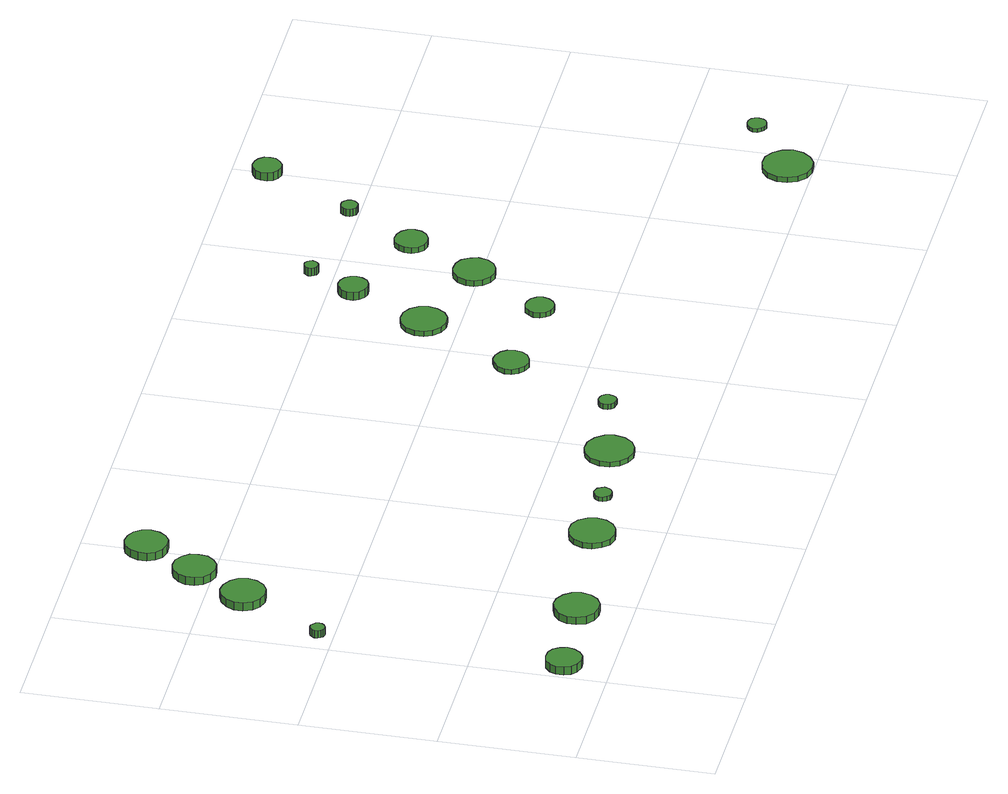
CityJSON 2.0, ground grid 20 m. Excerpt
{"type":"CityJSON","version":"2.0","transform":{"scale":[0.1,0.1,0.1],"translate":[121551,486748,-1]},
"CityObjects":{
"tree1":{"type":"SolitaryVegetationObject","attributes":{"function":"something"},"geometry":[{"type":"MultiSurface","lod":"1","boundaries":[[[0,1,2,3,4,5,6,7,8,9,10,11,12,13,14]],[[15,16,17,18,19,20,21,22,23,24,25,26,27,28,29]],[[0,29,28,1]],[[1,28,27,2]],[[2,27,26,3]],[[3,26,25,4]],[[4,25,24,5]],[[5,24,23,6]],[[6,23,22,7]],[[7,22,21,8]],[[8,21,20,9]],[[9,20,19,10]],[[10,19,18,11]],[[11,18,17,12]],[[12,17,16,13]],[[13,16,15,14]],[[14,15,29,0]]]}]},
"tree2":{"type":"SolitaryVegetationObject","attributes":{"function":"something"},"geometry":[{"type":"MultiSurface","lod":"1","boundaries":[[[30,31,32,33,34,35,36,37,38,39,40,41,42,43,44]],[[45,46,47,48,49,50,51,52,53,54,55,56,57,58,59]],[[30,59,58,31]],[[31,58,57,32]],[[32,57,56,33]],[[33,56,55,34]],[[34,55,54,35]],[[35,54,53,36]],[[36,53,52,37]],[[37,52,51,38]],[[38,51,50,39]],[[39,50,49,40]],[[40,49,48,41]],[[41,48,47,42]],[[42,47,46,43]],[[43,46,45,44]],[[44,45,59,30]]]}]},
"tree3":{"type":"SolitaryVegetationObject","attributes":{"function":"something"},"geometry":[{"type":"MultiSurface","lod":"1","boundaries":[[[60,61,62,63,64,65,66,67,68,69,70,71,72,73,74]],[[75,76,77,78,79,80,81,82,83,84,85,86,87,88,89]],[[60,89,88,61]],[[61,88,87,62]],[[62,87,86,63]],[[63,86,85,64]],[[64,85,84,65]],[[65,84,83,66]],[[66,83,82,67]],[[67,82,81,68]],[[68,81,80,69]],[[69,80,79,70]],[[70,79,78,71]],[[71,78,77,72]],[[72,77,76,73]],[[73,76,75,74]],[[74,75,89,60]]]}]},
"tree4":{"type":"SolitaryVegetationObject","attributes":{"function":"something"},"geometry":[{"type":"MultiSurface","lod":"1","boundaries":[[[90,91,92,93,94,95,96,97,98,99,100,101,102,103,104]],[[105,106,107,108,109,110,111,112,113,114,115,116,117,118,119]],[[90,119,118,91]],[[91,118,117,92]],[[92,117,116,93]],[[93,116,115,94]],[[94,115,114,95]],[[95,114,113,96]],[[96,113,112,97]],[[97,112,111,98]],[[98,111,110,99]],[[99,110,109,100]],[[100,109,108,101]],[[101,108,107,102]],[[102,107,106,103]],[[103,106,105,104]],[[104,105,119,90]]]}]},
"tree5":{"type":"SolitaryVegetationObject","attributes":{"function":"something"},"geometry":[{"type":"MultiSurface","lod":"1","boundaries":[[[120,121,122,123,124,125,126,127,128,129,130,131,132,133,134]],[[135,136,137,138,139,140,141,142,143,144,145,146,147,148,149]],[[120,149,148,121]],[[121,148,147,122]],[[122,147,146,123]],[[123,146,145,124]],[[124,145,144,125]],[[125,144,143,126]],[[126,143,142,127]],[[127,142,141,128]],[[128,141,140,129]],[[129,140,139,130]],[[130,139,138,131]],[[131,138,137,132]],[[132,137,136,133]],[[133,136,135,134]],[[134,135,149,120]]]}]},
"tree6":{"type":"SolitaryVegetationObject","attributes":{"function":"something"},"geometry":[{"type":"MultiSurface","lod":"1","boundaries":[[[150,151,152,153,154,155,156,157,158,159,160,161,162,163,164]],[[165,166,167,168,169,170,171,172,173,174,175,176,177,178,179]],[[150,179,178,151]],[[151,178,177,152]],[[152,177,176,153]],[[153,176,175,154]],[[154,175,174,155]],[[155,174,173,156]],[[156,173,172,157]],[[157,172,171,158]],[[158,171,170,159]],[[159,170,169,160]],[[160,169,168,161]],[[161,168,167,162]],[[162,167,166,163]],[[163,166,165,164]],[[164,165,179,150]]]}]},
"tree7":{"type":"SolitaryVegetationObject","attributes":{"function":"something"},"geometry":[{"type":"MultiSurface","lod":"1","boundaries":[[[180,181,182,183,184,185,186,187,188,189,190,191,192,193,194]],[[195,196,197,198,199,200,201,202,203,204,205,206,207,208,209]],[[180,209,208,181]],[[181,208,207,182]],[[182,207,206,183]],[[183,206,205,184]],[[184,205,204,185]],[[185,204,203,186]],[[186,203,202,187]],[[187,202,201,188]],[[188,201,200,189]],[[189,200,199,190]],[[190,199,198,191]],[[191,198,197,192]],[[192,197,196,193]],[[193,196,195,194]],[[194,195,209,180]]]}]},
"tree8":{"type":"SolitaryVegetationObject","attributes":{"function":"something"},"geometry":[{"type":"MultiSurface","lod":"1","boundaries":[[[210,211,212,213,214,215,216,217,218,219,220,221,222,223,224]],[[225,226,227,228,229,230,231,232,233,234,235,236,237,238,239]],[[210,239,238,211]],[[211,238,237,212]],[[212,237,236,213]],[[213,236,235,214]],[[214,235,234,215]],[[215,234,233,216]],[[216,233,232,217]],[[217,232,231,218]],[[218,231,230,219]],[[219,230,229,220]],[[220,229,228,221]],[[221,228,227,222]],[[222,227,226,223]],[[223,226,225,224]],[[224,225,239,210]]]}]},
"tree9":{"type":"SolitaryVegetationObject","attributes":{"function":"something"},"geometry":[{"type":"MultiSurface","lod":"1","boundaries":[[[240,241,242,243,244,245,246,247,248,249,250,251,252,253,254]],[[255,256,257,258,259,260,261,262,263,264,265,266,267,268,269]],[[240,269,268,241]],[[241,268,267,242]],[[242,267,266,243]],[[243,266,265,244]],[[244,265,264,245]],[[245,264,263,246]],[[246,263,262,247]],[[247,262,261,248]],[[248,261,260,249]],[[249,260,259,250]],[[250,259,258,251]],[[251,258,257,252]],[[252,257,256,253]],[[253,256,255,254]],[[254,255,269,240]]]}]},
"tree10":{"type":"SolitaryVegetationObject","attributes":{"function":"something"},"geometry":[{"type":"MultiSurface","lod":"1","boundaries":[[[270,271,272,273,274,275,276,277,278,279,280,281,282,283,284]],[[285,286,287,288,289,290,291,292,293,294,295,296,297,298,299]],[[270,299,298,271]],[[271,298,297,272]],[[272,297,296,273]],[[273,296,295,274]],[[274,295,294,275]],[[275,294,293,276]],[[276,293,292,277]],[[277,292,291,278]],[[278,291,290,279]],[[279,290,289,280]],[[280,289,288,281]],[[281,288,287,282]],[[282,287,286,283]],[[283,286,285,284]],[[284,285,299,270]]]}]},
"tree11":{"type":"SolitaryVegetationObject","attributes":{"function":"something"},"geometry":[{"type":"MultiSurface","lod":"1","boundaries":[[[300,301,302,303,304,305,306,307,308,309,310,311,312,313,314]],[[315,316,317,318,319,320,321,322,323,324,325,326,327,328,329]],[[300,329,328,301]],[[301,328,327,302]],[[302,327,326,303]],[[303,326,325,304]],[[304,325,324,305]],[[305,324,323,306]],[[306,323,322,307]],[[307,322,321,308]],[[308,321,320,309]],[[309,320,319,310]],[[310,319,318,311]],[[311,318,317,312]],[[312,317,316,313]],[[313,316,315,314]],[[314,315,329,300]]]}]},
"tree12":{"type":"SolitaryVegetationObject","attributes":{"function":"something"},"geometry":[{"type":"MultiSurface","lod":"1","boundaries":[[[330,331,332,333,334,335,336,337,338,339,340,341,342,343,344]],[[345,346,347,348,349,350,351,352,353,354,355,356,357,358,359]],[[330,359,358,331]],[[331,358,357,332]],[[332,357,356,333]],[[333,356,355,334]],[[334,355,354,335]],[[335,354,353,336]],[[336,353,352,337]],[[337,352,351,338]],[[338,351,350,339]],[[339,350,349,340]],[[340,349,348,341]],[[341,348,347,342]],[[342,347,346,343]],[[343,346,345,344]],[[344,345,359,330]]]}]},
"tree13":{"type":"SolitaryVegetationObject","attributes":{"function":"something"},"geometry":[{"type":"MultiSurface","lod":"1","boundaries":[[[360,361,362,363,364,365,366,367,368,369,370,371,372,373,374]],[[375,376,377,378,379,380,381,382,383,384,385,386,387,388,389]],[[360,389,388,361]],[[361,388,387,362]],[[362,387,386,363]],[[363,386,385,364]],[[364,385,384,365]],[[365,384,383,366]],[[366,383,382,367]],[[367,382,381,368]],[[368,381,380,369]],[[369,380,379,370]],[[370,379,378,371]],[[371,378,377,372]],[[372,377,376,373]],[[373,376,375,374]],[[374,375,389,360]]]}]},
"tree14":{"type":"SolitaryVegetationObject","attributes":{"function":"something"},"geometry":[{"type":"MultiSurface","lod":"1","boundaries":[[[390,391,392,393,394,395,396,397,398,399,400,401,402,403,404]],[[405,406,407,408,409,410,411,412,413,414,415,416,417,418,419]],[[390,419,418,391]],[[391,418,417,392]],[[392,417,416,393]],[[393,416,415,394]],[[394,415,414,395]],[[395,414,413,396]],[[396,413,412,397]],[[397,412,411,398]],[[398,411,410,399]],[[399,410,409,400]],[[400,409,408,401]],[[401,408,407,402]],[[402,407,406,403]],[[403,406,405,404]],[[404,405,419,390]]]}]},
"tree15":{"type":"SolitaryVegetationObject","attributes":{"function":"something"},"geometry":[{"type":"MultiSurface","lod":"1","boundaries":[[[420,421,422,423,424,425,426,427,428,429,430,431,432,433,434]],[[435,436,437,438,439,440,441,442,443,444,445,446,447,448,449]],[[420,449,448,421]],[[421,448,447,422]],[[422,447,446,423]],[[423,446,445,424]],[[424,445,444,425]],[[425,444,443,426]],[[426,443,442,427]],[[427,442,441,428]],[[428,441,440,429]],[[429,440,439,430]],[[430,439,438,431]],[[431,438,437,432]],[[432,437,436,433]],[[433,436,435,434]],[[434,435,449,420]]]}]},
"tree16":{"type":"SolitaryVegetationObject","attributes":{"function":"something"},"geometry":[{"type":"MultiSurface","lod":"1","boundaries":[[[450,451,452,453,454,455,456,457,458,459,460,461,462,463,464]],[[465,466,467,468,469,470,471,472,473,474,475,476,477,478,479]],[[450,479,478,451]],[[451,478,477,452]],[[452,477,476,453]],[[453,476,475,454]],[[454,475,474,455]],[[455,474,473,456]],[[456,473,472,457]],[[457,472,471,458]],[[458,471,470,459]],[[459,470,469,460]],[[460,469,468,461]],[[461,468,467,462]],[[462,467,466,463]],[[463,466,465,464]],[[464,465,479,450]]]}]},
"tree17":{"type":"SolitaryVegetationObject","attributes":{"function":"something"},"geometry":[{"type":"MultiSurface","lod":"1","boundaries":[[[480,481,482,483,484,485,486,487,488,489,490,491,492,493,494]],[[495,496,497,498,499,500,501,502,503,504,505,506,507,508,509]],[[480,509,508,481]],[[481,508,507,482]],[[482,507,506,483]],[[483,506,505,484]],[[484,505,504,485]],[[485,504,503,486]],[[486,503,502,487]],[[487,502,501,488]],[[488,501,500,489]],[[489,500,499,490]],[[490,499,498,491]],[[491,498,497,492]],[[492,497,496,493]],[[493,496,495,494]],[[494,495,509,480]]]}]},
"tree18":{"type":"SolitaryVegetationObject","attributes":{"function":"something"},"geometry":[{"type":"MultiSurface","lod":"1","boundaries":[[[510,511,512,513,514,515,516,517,518,519,520,521,522,523,524]],[[525,526,527,528,529,530,531,532,533,534,535,536,537,538,539]],[[510,539,538,511]],[[511,538,537,512]],[[512,537,536,513]],[[513,536,535,514]],[[514,535,534,515]],[[515,534,533,516]],[[516,533,532,517]],[[517,532,531,518]],[[518,531,530,519]],[[519,530,529,520]],[[520,529,528,521]],[[521,528,527,522]],[[522,527,526,523]],[[523,526,525,524]],[[524,525,539,510]]]}]},
"tree19":{"type":"SolitaryVegetationObject","attributes":{"function":"something"},"geometry":[{"type":"MultiSurface","lod":"1","boundaries":[[[540,541,542,543,544,545,546,547,548,549,550,551,552,553,554]],[[555,556,557,558,559,560,561,562,563,564,565,566,567,568,569]],[[540,569,568,541]],[[541,568,567,542]],[[542,567,566,543]],[[543,566,565,544]],[[544,565,564,545]],[[545,564,563,546]],[[546,563,562,547]],[[547,562,561,548]],[[548,561,560,549]],[[549,560,559,550]],[[550,559,558,551]],[[551,558,557,552]],[[552,557,556,553]],[[553,556,555,554]],[[554,555,569,540]]]}]},
"tree20":{"type":"SolitaryVegetationObject","attributes":{"function":"something"},"geometry":[{"type":"MultiSurface","lod":"1","boundaries":[[[570,571,572,573,574,575,576,577,578,579,580,581,582,583,584]],[[585,586,587,588,589,590,591,592,593,594,595,596,597,598,599]],[[570,599,598,571]],[[571,598,597,572]],[[572,597,596,573]],[[573,596,595,574]],[[574,595,594,575]],[[575,594,593,576]],[[576,593,592,577]],[[577,592,591,578]],[[578,591,590,579]],[[579,590,589,580]],[[580,589,588,581]],[[581,588,587,582]],[[582,587,586,583]],[[583,586,585,584]],[[584,585,599,570]]]}]},
"tree21":{"type":"SolitaryVegetationObject","attributes":{"function":"something"},"geometry":[{"type":"MultiSurface","lod":"1","boundaries":[[[600,601,602,603,604,605,606,607,608,609,610,611,612,613,614]],[[615,616,617,618,619,620,621,622,623,624,625,626,627,628,629]],[[600,629,628,601]],[[601,628,627,602]],[[602,627,626,603]],[[603,626,625,604]],[[604,625,624,605]],[[605,624,623,606]],[[606,623,622,607]],[[607,622,621,608]],[[608,621,620,609]],[[609,620,619,610]],[[610,619,618,611]],[[611,618,617,612]],[[612,617,616,613]],[[613,616,615,614]],[[614,615,629,600]]]}]}
},
"vertices":[
[53,67,25],[50,78,25],[44,87,25],[35,92,25],[24,93,25],[13,90,25],[5,83,25],[1,73,25],[1,62,25],[5,52,25],[13,45,25],[24,41,25],[35,42,25],[44,48,25],[50,57,25],[50,57,12],[44,48,12],[35,42,12],[24,41,12],[13,45,12],[5,52,12],[1,62,12],[1,73,12],[5,83,12],[13,90,12],[24,93,12],[35,92,12],[44,87,12],[50,78,12],[53,67,12],
[50,424,19],[49,429,19],[46,432,19],[42,435,19],[38,435,19],[34,434,19],[31,431,19],[29,427,19],[29,422,19],[31,418,19],[34,415,19],[38,414,19],[42,414,19],[46,416,19],[49,420,19],[49,420,7],[46,416,7],[42,414,7],[38,414,7],[34,415,7],[31,418,7],[29,422,7],[29,427,7],[31,431,7],[34,434,7],[38,435,7],[42,435,7],[46,432,7],[49,429,7],[50,424,7],
[206,81,19],[203,94,19],[195,105,19],[183,112,19],[170,114,19],[157,109,19],[146,100,19],[141,88,19],[141,74,19],[146,61,19],[157,52,19],[170,48,19],[183,49,19],[195,56,19],[203,67,19],[203,67,7],[195,56,7],[183,49,7],[170,48,7],[157,52,7],[146,61,7],[141,74,7],[141,88,7],[146,100,7],[157,109,7],[170,114,7],[183,112,7],[195,105,7],[203,94,7],[206,81,7],
[141,546,20],[138,560,20],[130,570,20],[118,577,20],[105,579,20],[92,574,20],[82,565,20],[76,553,20],[76,540,20],[82,527,20],[92,518,20],[105,514,20],[118,515,20],[130,522,20],[138,533,20],[138,533,7],[130,522,7],[118,515,7],[105,514,7],[92,518,7],[82,527,7],[76,540,7],[76,553,7],[82,565,7],[92,574,7],[105,579,7],[118,577,7],[130,570,7],[138,560,7],[141,546,7],
[183,626,23],[181,639,23],[173,649,23],[162,656,23],[149,657,23],[137,653,23],[127,644,23],[122,633,23],[122,620,23],[127,608,23],[137,599,23],[149,595,23],[162,596,23],[173,603,23],[181,613,23],[181,613,10],[173,603,10],[162,596,10],[149,595,10],[137,599,10],[127,608,10],[122,620,10],[122,633,10],[127,644,10],[137,653,10],[149,657,10],[162,656,10],[173,649,10],[181,639,10],[183,626,10],
[406,102,16],[403,115,16],[395,127,16],[383,134,16],[369,135,16],[355,131,16],[345,122,16],[339,109,16],[339,95,16],[345,82,16],[355,72,16],[369,68,16],[383,70,16],[395,77,16],[403,88,16],[403,88,7],[395,77,7],[383,70,7],[369,68,7],[355,72,7],[345,82,7],[339,95,7],[339,109,7],[345,122,7],[355,131,7],[369,135,7],[383,134,7],[395,127,7],[403,115,7],[406,102,7],
[228,705,25],[225,718,25],[218,728,25],[207,734,25],[194,736,25],[181,732,25],[172,723,25],[167,711,25],[167,698,25],[172,687,25],[181,678,25],[194,674,25],[207,675,25],[218,682,25],[225,692,25],[225,692,12],[218,682,12],[207,675,12],[194,674,12],[181,678,12],[172,687,12],[167,698,12],[167,711,12],[172,723,12],[181,732,12],[194,736,12],[207,734,12],[218,728,12],[225,718,12],[228,705,12],
[490,109,14],[488,114,14],[485,119,14],[480,121,14],[475,122,14],[470,120,14],[466,117,14],[463,112,14],[463,106,14],[466,101,14],[470,97,14],[475,96,14],[480,96,14],[485,99,14],[488,103,14],[488,103,7],[485,99,7],[480,96,7],[475,96,7],[470,97,7],[466,101,7],[463,106,7],[463,112,7],[466,117,7],[470,120,7],[475,122,7],[480,121,7],[485,119,7],[488,114,7],[490,109,7],
[624,124,15],[621,138,15],[612,150,15],[599,158,15],[584,159,15],[570,155,15],[559,145,15],[553,131,15],[553,116,15],[559,103,15],[570,93,15],[584,88,15],[599,90,15],[612,97,15],[621,109,15],[621,109,7],[612,97,7],[599,90,7],[584,88,7],[570,93,7],[559,103,7],[553,116,7],[553,131,7],[559,145,7],[570,155,7],[584,159,7],[599,158,7],[612,150,7],[621,138,7],[624,124,7],
[726,154,15],[725,159,15],[722,164,15],[717,166,15],[712,167,15],[706,165,15],[702,162,15],[700,157,15],[700,151,15],[702,146,15],[706,143,15],[712,141,15],[717,141,15],[722,144,15],[725,149,15],[725,149,7],[722,144,7],[717,141,7],[712,141,7],[706,143,7],[702,146,7],[700,151,7],[700,157,7],[702,162,7],[706,165,7],[712,167,7],[717,166,7],[722,164,7],[725,159,7],[726,154,7],
[811,308,15],[809,319,15],[803,327,15],[793,333,15],[783,334,15],[773,330,15],[765,323,15],[760,313,15],[760,303,15],[765,293,15],[773,286,15],[783,282,15],[793,284,15],[803,289,15],[809,298,15],[809,298,7],[803,289,7],[793,284,7],[783,282,7],[773,286,7],[765,293,7],[760,303,7],[760,313,7],[765,323,7],[773,330,7],[783,334,7],[793,333,7],[803,327,7],[809,319,7],[811,308,7],
[897,451,15],[894,465,15],[886,476,15],[874,483,15],[860,484,15],[847,480,15],[837,471,15],[831,458,15],[831,444,15],[837,432,15],[847,422,15],[860,418,15],[874,419,15],[886,426,15],[894,438,15],[894,438,7],[886,426,7],[874,419,7],[860,418,7],[847,422,7],[837,432,7],[831,444,7],[831,458,7],[837,471,7],[847,480,7],[860,484,7],[874,483,7],[886,476,7],[894,465,7],[897,451,7],
[955,299,15],[953,308,15],[948,315,15],[940,319,15],[932,320,15],[923,318,15],[917,312,15],[913,304,15],[913,295,15],[917,287,15],[923,281,15],[932,278,15],[940,279,15],[948,284,15],[953,291,15],[953,291,7],[948,284,7],[940,279,7],[932,278,7],[923,281,7],[917,287,7],[913,295,7],[913,304,7],[917,312,7],[923,318,7],[932,320,7],[940,319,7],[948,315,7],[953,308,7],[955,299,7],
[945,565,20],[943,574,20],[938,581,20],[930,586,20],[921,587,20],[913,584,20],[906,578,20],[902,570,20],[902,561,20],[906,553,20],[913,547,20],[921,544,20],[930,545,20],[938,549,20],[943,557,20],[943,557,7],[938,549,7],[930,545,7],[921,544,7],[913,547,7],[906,553,7],[902,561,7],[902,570,7],[906,578,7],[913,584,7],[921,587,7],[930,586,7],[938,581,7],[943,574,7],[945,565,7],
[1035,409,16],[1032,421,16],[1025,432,16],[1014,438,16],[1001,439,16],[989,436,16],[979,427,16],[974,415,16],[974,403,16],[979,391,16],[989,382,16],[1001,378,16],[1014,380,16],[1025,386,16],[1032,396,16],[1032,396,7],[1025,386,7],[1014,380,7],[1001,378,7],[989,382,7],[979,391,7],[974,403,7],[974,415,7],[979,427,7],[989,436,7],[1001,439,7],[1014,438,7],[1025,432,7],[1032,421,7],[1035,409,7],
[970,634,21],[969,638,21],[967,641,21],[963,644,21],[959,644,21],[955,643,21],[952,640,21],[950,636,21],[950,632,21],[952,628,21],[955,625,21],[959,624,21],[963,624,21],[967,627,21],[969,630,21],[969,630,8],[967,627,8],[963,624,8],[959,624,8],[955,625,8],[952,628,8],[950,632,8],[950,636,8],[952,640,8],[955,643,8],[959,644,8],[963,644,8],[967,641,8],[969,638,8],[970,634,8],
[1086,512,17],[1084,522,17],[1078,530,17],[1069,535,17],[1059,536,17],[1049,533,17],[1042,526,17],[1038,517,17],[1038,507,17],[1042,498,17],[1049,491,17],[1059,488,17],[1069,489,17],[1078,494,17],[1084,502,17],[1084,502,8],[1078,494,8],[1069,489,8],[1059,488,8],[1049,491,8],[1042,498,8],[1038,507,8],[1038,517,8],[1042,526,8],[1049,533,8],[1059,536,8],[1069,535,8],[1078,530,8],[1084,522,8],[1086,512,8],
[1134,614,23],[1132,619,23],[1129,623,23],[1125,626,23],[1120,626,23],[1115,625,23],[1111,621,23],[1109,617,23],[1109,611,23],[1111,607,23],[1115,603,23],[1120,602,23],[1125,602,23],[1129,605,23],[1132,609,23],[1132,609,11],[1129,605,11],[1125,602,11],[1120,602,11],[1115,603,11],[1111,607,11],[1109,611,11],[1109,617,11],[1111,621,11],[1115,625,11],[1120,626,11],[1125,626,11],[1129,623,11],[1132,619,11],[1134,614,11],
[1403,37,17],[1399,52,17],[1390,64,17],[1377,72,17],[1362,73,17],[1348,69,17],[1336,59,17],[1330,45,17],[1330,30,17],[1336,16,17],[1348,5,17],[1362,1,17],[1377,2,17],[1390,10,17],[1399,22,17],[1399,22,9],[1390,10,9],[1377,2,9],[1362,1,9],[1348,5,9],[1336,16,9],[1330,30,9],[1330,45,9],[1336,59,9],[1348,69,9],[1362,73,9],[1377,72,9],[1390,64,9],[1399,52,9],[1403,37,9],
[1215,748,25],[1214,757,25],[1208,764,25],[1201,768,25],[1192,769,25],[1184,766,25],[1177,761,25],[1174,753,25],[1174,744,25],[1177,736,25],[1184,730,25],[1192,727,25],[1201,728,25],[1208,733,25],[1214,740,25],[1214,740,12],[1208,733,12],[1201,728,12],[1192,727,12],[1184,730,12],[1177,736,12],[1174,744,12],[1174,753,12],[1177,761,12],[1184,766,12],[1192,769,12],[1201,768,12],[1208,764,12],[1214,757,12],[1215,748,12],
[1477,102,15],[1476,108,15],[1473,113,15],[1468,116,15],[1462,116,15],[1456,114,15],[1452,110,15],[1449,105,15],[1449,99,15],[1452,94,15],[1456,90,15],[1462,88,15],[1468,89,15],[1473,92,15],[1476,96,15],[1476,96,9],[1473,92,9],[1468,89,9],[1462,88,9],[1456,90,9],[1452,94,9],[1449,99,9],[1449,105,9],[1452,110,9],[1456,114,9],[1462,116,9],[1468,116,9],[1473,113,9],[1476,108,9],[1477,102,9]
]}
